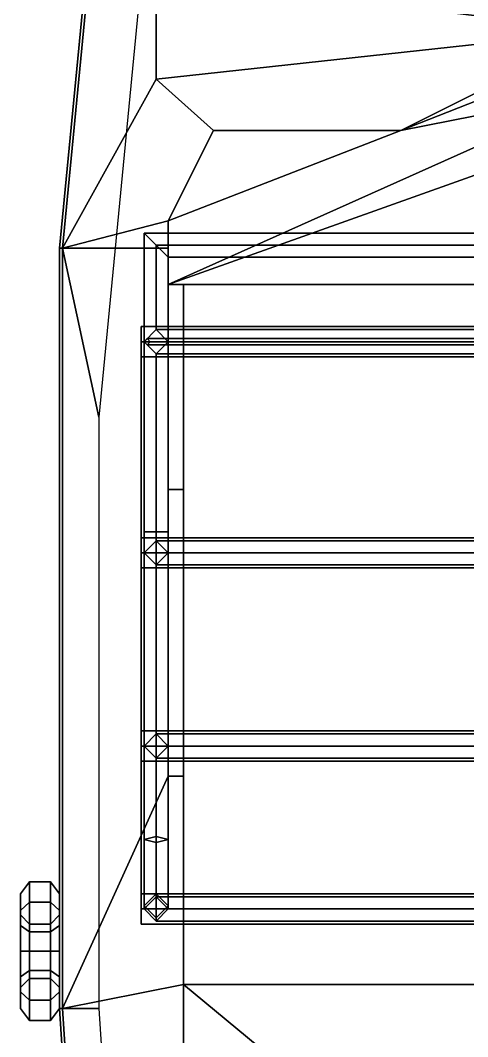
# Model space of a CAD drawing. Extents: x -1.94 to 1.94, y -4.85 to 4.88.
# Drawn here: x -1.94 to -0.459, y -1.603 to 1.765 of the extents above; entities that cross this region are included whole.
import ezdxf

# ---------------------------------------------------------------- set-up
doc = ezdxf.new("R2010")
doc.units = 0
doc.layers.get('0').update_dxf_attribs({"linetype": 'CONTINUOUS'})
for name, color, linetype in [('DECK', 3, 'CONTINUOUS'), ('TENT', 5, 'CONTINUOUS'), ('TIRES', 2, 'CONTINUOUS')]:
    doc.layers.add(name, color=color, linetype=linetype)

msp = doc.modelspace()

# ---------------------------------------------------------------- linework, layer by layer
for points in [[(-1.55, 1.8), (-1.68, 0.45), (-1.8, 1.01, 0.76), (-1.67, 2.36, 0.75)], [(-1.8, 1.01, 0.9), (-1.67, 2.36, 0.89), (-1.67, 2.36, 0.77), (-1.8, 1.01, 0.78)], [(1.53, 1.06, 1.59), (1.49, 1.02, 1.55), (-1.49, 1.02, 1.55), (-1.53, 1.06, 1.59)], [(1.49, 1.02, 1.63), (1.53, 1.06, 1.59), (-1.53, 1.06, 1.59), (-1.49, 1.02, 1.63)], [(-1.49, 0.74, 1.55), (-1.53, 0.7, 1.59), (-1.53, 1.06, 1.59), (-1.49, 1.02, 1.55)], [(-1.53, 0.7, 1.59), (-1.49, 0.74, 1.63), (-1.49, 1.02, 1.63), (-1.53, 1.06, 1.59)], [(1.49, 1.02, 1.55), (1.45, 0.98, 1.59), (-1.45, 0.98, 1.59), (-1.49, 1.02, 1.55)], [(1.45, 0.98, 1.59), (1.49, 1.02, 1.63), (-1.49, 1.02, 1.63), (-1.45, 0.98, 1.59)], [(-1.45, 0.7, 1.59), (-1.49, 0.74, 1.55), (-1.49, 1.02, 1.55), (-1.45, 0.98, 1.59)], [(-1.49, 0.74, 1.63), (-1.45, 0.7, 1.59), (-1.45, 0.98, 1.59), (-1.49, 1.02, 1.63)], [(-1.68, 0.45), (-1.68, -1.51), (-1.8, -1.51, 0.74), (-1.8, 1.01, 0.76)], [(-1.8, -1.51, 0.85), (-1.8, 1.01, 0.9), (-1.8, 1.01, 0.78), (-1.8, -1.51, 0.76)], [(-1.49, 0.74, 0.89), (-1.53, 0.7, 0.89), (-1.53, 0.7, 2.23), (-1.49, 0.74, 2.19)], [(-1.49, 0.74, 2.19), (-1.53, 0.7, 2.23), (0, 0.7, 2.3), (0, 0.74, 2.26)], [(-1.52, 0.71, 2.23), (-1.53, 0.7, 2.23), (0, 0.7, 2.7), (0, 0.71, 2.69)], [(-1.51, 0.7, 2.23), (-1.52, 0.71, 2.23), (0, 0.71, 2.69), (0, 0.7, 2.68)], [(-1.45, 0.7, 0.89), (-1.49, 0.74, 0.89), (-1.49, 0.74, 2.19), (-1.45, 0.7, 2.15)], [(-1.45, 0.7, 2.15), (-1.49, 0.74, 2.19), (0, 0.74, 2.26), (0, 0.7, 2.22)], [(-1.53, 0.7, 0.89), (-1.49, 0.66, 0.89), (-1.49, 0.66, 2.19), (-1.53, 0.7, 2.23)], [(-1.49, 0.07, 1.69), (-1.53, 0.07, 1.73), (-1.53, 0.7, 1.59), (-1.49, 0.66, 1.5589)], [(-1.53, 0.07, 1.73), (-1.49, 0.07, 1.77), (-1.49, 0.66, 1.6389), (-1.53, 0.7, 1.59)], [(-1.53, 0.7, 2.23), (-1.49, 0.66, 2.19), (0, 0.66, 2.26), (0, 0.7, 2.3)], [(-1.53, 0.7, 2.23), (-1.52, 0.69, 2.23), (0, 0.69, 2.69), (0, 0.7, 2.7)], [(-1.52, 0.69, 2.23), (-1.51, 0.7, 2.23), (0, 0.7, 2.68), (0, 0.69, 2.69)], [(-1.49, 0.66, 0.89), (-1.45, 0.7, 0.89), (-1.45, 0.7, 2.15), (-1.49, 0.66, 2.19)], [(-1.45, 0.07, 1.73), (-1.49, 0.07, 1.69), (-1.49, 0.66, 1.5589), (-1.45, 0.7, 1.59)], [(-1.49, 0.07, 1.77), (-1.45, 0.07, 1.73), (-1.45, 0.7, 1.59), (-1.49, 0.66, 1.6389)], [(-1.49, 0.66, 2.19), (-1.45, 0.7, 2.15), (0, 0.7, 2.22), (0, 0.66, 2.26)], [(-1.49, -0.96, 1.69), (-1.53, -0.95, 1.73), (-1.53, 0.07, 1.73), (-1.49, 0.07, 1.69)], [(-1.53, -0.95, 1.73), (-1.49, -0.94, 1.77), (-1.49, 0.07, 1.77), (-1.53, 0.07, 1.73)], [(-1.45, -0.95, 1.73), (-1.49, -0.96, 1.69), (-1.49, 0.07, 1.69), (-1.45, 0.07, 1.73)], [(-1.49, -0.94, 1.77), (-1.45, -0.95, 1.73), (-1.45, 0.07, 1.73), (-1.49, 0.07, 1.77)], [(-1.49, 0.04, 0.88), (-1.53, 0, 0.87), (-1.53, 0, 2.23), (-1.49, 0.04, 2.19)], [(-1.49, 0.04, 2.19), (-1.53, 0, 2.23), (0, 0, 2.3), (0, 0.04, 2.26)], [(-1.45, 0, 0.87), (-1.49, 0.04, 0.88), (-1.49, 0.04, 2.19), (-1.45, 0, 2.15)], [(-1.45, 0, 2.15), (-1.49, 0.04, 2.19), (0, 0.04, 2.26), (0, 0, 2.22)], [(-1.53, 0, 0.87), (-1.49, -0.04, 0.87), (-1.49, -0.04, 2.19), (-1.53, 0, 2.23)], [(-1.53, 0, 2.23), (-1.49, -0.04, 2.19), (0, -0.04, 2.26), (0, 0, 2.3)], [(-1.49, -0.04, 0.87), (-1.45, 0, 0.87), (-1.45, 0, 2.15), (-1.49, -0.04, 2.19)], [(-1.49, -0.04, 2.19), (-1.45, 0, 2.15), (0, 0, 2.22), (0, -0.04, 2.26)], [(-1.49, -0.6, 0.86), (-1.53, -0.64, 0.86), (-1.53, -0.64, 2.23), (-1.49, -0.6, 2.19)], [(-1.49, -0.6, 2.19), (-1.53, -0.64, 2.23), (0, -0.64, 2.3), (0, -0.6, 2.26)], [(-1.45, -0.64, 0.86), (-1.49, -0.6, 0.86), (-1.49, -0.6, 2.19), (-1.45, -0.64, 2.15)], [(-1.45, -0.64, 2.15), (-1.49, -0.6, 2.19), (0, -0.6, 2.26), (0, -0.64, 2.22)], [(-1.53, -0.64, 0.86), (-1.49, -0.68, 0.86), (-1.49, -0.68, 2.19), (-1.53, -0.64, 2.23)], [(-1.53, -0.64, 2.23), (-1.49, -0.68, 2.19), (0, -0.68, 2.26), (0, -0.64, 2.3)], [(-1.49, -0.68, 0.86), (-1.45, -0.64, 0.86), (-1.45, -0.64, 2.15), (-1.49, -0.68, 2.19)], [(-1.49, -0.68, 2.19), (-1.45, -0.64, 2.15), (0, -0.64, 2.22), (0, -0.68, 2.26)], [(-1.53, -1.17, 1.9), (-1.49, -1.13, 1.9), (-1.49, -0.94, 1.77), (-1.53, -0.95, 1.73)], [(-1.49, -1.13, 1.9), (-1.45, -1.17, 1.9), (-1.45, -0.95, 1.73), (-1.49, -0.94, 1.77)], [(-1.49, -1.21, 1.9), (-1.53, -1.17, 1.9), (-1.53, -0.95, 1.73), (-1.49, -0.96, 1.69)], [(-1.45, -1.17, 1.9), (-1.49, -1.21, 1.9), (-1.49, -0.96, 1.69), (-1.45, -0.95, 1.73)], [(-1.53, -1.18, 2.23), (-1.49, -1.14, 2.19), (-1.49, -1.13, 1.9), (-1.53, -1.17, 1.9)], [(-1.49, -1.14, 2.19), (-1.53, -1.18, 2.23), (0, -1.18, 2.3), (0, -1.14, 2.26)], [(-1.49, -1.14, 2.19), (-1.45, -1.18, 2.15), (-1.45, -1.17, 1.9), (-1.49, -1.13, 1.9)], [(-1.45, -1.18, 2.15), (-1.49, -1.14, 2.19), (0, -1.14, 2.26), (0, -1.18, 2.22)], [(-1.49, -1.22, 2.19), (-1.53, -1.18, 2.23), (-1.53, -1.17, 1.9), (-1.49, -1.21, 1.9)], [(-1.45, -1.18, 2.15), (-1.49, -1.22, 2.19), (-1.49, -1.21, 1.9), (-1.45, -1.17, 1.9)], [(-1.53, -1.18, 2.23), (-1.49, -1.22, 2.19), (0, -1.22, 2.26), (0, -1.18, 2.3)], [(-1.49, -1.22, 2.19), (-1.45, -1.18, 2.15), (0, -1.18, 2.22), (0, -1.22, 2.26)], [(-1.68, -1.51), (-1.59, -2.9), (-1.71, -2.9, 0.71), (-1.8, -1.51, 0.74)], [(-1.71, -2.9, 0.83), (-1.8, -1.51, 0.85), (-1.8, -1.51, 0.76), (-1.71, -2.9, 0.73)]]:
    msp.add_3dface(points)
at = {"layer": 'DECK'}
for points in [[(-1.67, 2.36, 0.77), (-1.68, 2.36, 0.76), (-1.81, 1.01, 0.77), (-1.8, 1.01, 0.78)], [(-1.68, 2.36, 0.76), (-1.67, 2.36, 0.75), (-1.8, 1.01, 0.76), (-1.81, 1.01, 0.77)], [(-1.49, 1.57, 0.8959), (-1.49, 1.91, 0.8933), (-1.67, 2.36, 0.89), (-1.8, 1.01, 0.9)], [(-1.49, 1.57, 0.69), (-1.49, 1.91, 0.69), (-1.49, 1.91, 0.8933), (-1.49, 1.57, 0.8959)], [(-1.49, 1.57, 0.69), (-0.02, 1.73, 0.69), (-1.49, 1.91, 0.69)], [(-0.02, 1.73, 0.69), (0.02, 1.73, 0.69), (1.49, 1.91, 0.69), (-1.49, 1.91, 0.69)], [(-0.68, 1.4, 0.69), (-0.02, 1.73, 0.69), (-1.49, 1.57, 0.69), (-1.3, 1.4, 0.69)], [(-0.02, 1.73, 0.69), (-0.68, 1.4, 0.69), (-0.68, 1.4, 0.8971), (-0.02, 1.66, 0.9)], [(-0.02, 1.53, 1.28), (-0.02, 1.66, 0.9), (-0.68, 1.4, 0.8971)], [(-1.3, 1.4, 0.8971), (-1.49, 1.57, 0.8959), (-1.8, 1.01, 0.9), (-1.45, 1.1, 0.8993)], [(-1.3, 1.4, 0.69), (-1.49, 1.57, 0.69), (-1.49, 1.57, 0.8959), (-1.3, 1.4, 0.8971)], [(-0.68, 1.4, 0.8971), (-1.45, 1.1, 0.8993), (-1.45, 0.89, 1.28), (-0.02, 1.53, 1.28)], [(-0.02, 1.53, 1.28), (-1.45, 0.89, 1.28), (-1.45, 0.89, 1.58), (-0.02, 1.4, 1.43)], [(-0.02, 1.4, 1.43), (-1.45, 0.89, 1.58), (1.45, 0.89, 1.58), (0.02, 1.4, 1.43)], [(-1.45, 1.1, 0.8993), (-1.45, 1.1, 0.8993), (-0.68, 1.4, 0.8971), (-1.3, 1.4, 0.8971)], [(-1.3, 1.4, 0.8971), (-0.68, 1.4, 0.8971), (-0.68, 1.4, 0.69), (-1.3, 1.4, 0.69)], [(-1.45, 1.1, 0.8993), (-1.8, 1.01, 0.9), (-1.8, 1.01, 0.9), (-1.45, 1.01, 0.9)], [(-1.45, 1.1, 0.8993), (-1.45, 1.01, 0.9), (-1.45, 0.89, 1.28)], [(-1.8, 1.01, 0.78), (-1.81, 1.01, 0.77), (-1.81, -1.51, 0.75), (-1.8, -1.51, 0.76)], [(-1.81, 1.01, 0.77), (-1.8, 1.01, 0.76), (-1.8, -1.51, 0.74), (-1.81, -1.51, 0.75)], [(-1.45, -0.74, 0.8653), (-1.45, 1.01, 0.9), (-1.8, 1.01, 0.9), (-1.8, -1.51, 0.85)], [(-1.45, 1.01, 0.9), (-1.45, -0.74, 0.8653), (-1.45, -0.74, 1.76), (-1.45, 0.89, 1.28)], [(-1.45, 0.89, 1.58), (-1.45, 0.21, 1.76), (-1.4, 0.21, 1.76), (-1.4, 0.89, 1.58)], [(-1.45, 0.89, 1.28), (-1.45, -0.74, 1.76), (-1.45, 0.21, 1.76), (-1.45, 0.89, 1.58)], [(-1.4, 0.89, 0.46), (-1.4, -1.43, 0.46), (1.4, -1.43, 0.46), (1.4, 0.89, 0.46)], [(-1.4, 0.89, 1.58), (-1.4, 0.89, 0.46), (1.4, 0.89, 0.46), (1.4, 0.89, 1.58)], [(-1.4, 0.89, 0.46), (-1.4, -0.74, 0.8653), (-1.4, -1.43, 0.8516), (-1.4, -1.43, 0.46)], [(-1.4, 0.89, 1.58), (-1.4, 0.21, 1.76), (-1.4, -0.74, 0.8653), (-1.4, 0.89, 0.46)], [(-1.45, 0.21, 1.76), (-1.45, -0.74, 1.76), (-1.4, -0.74, 1.76), (-1.4, 0.21, 1.76)], [(-1.4, 0.21, 1.76), (-1.4, -0.74, 1.76), (-1.4, -0.74, 0.8653)], [(-1.45, -0.74, 0.8653), (-1.8, -1.51, 0.85), (-1.4, -1.43, 0.8516), (-1.4, -0.74, 0.8653)], [(-1.45, -0.74, 1.76), (-1.45, -0.74, 0.8653), (-1.4, -0.74, 0.8653), (-1.4, -0.74, 1.76)], [(-1.8, -1.51, 0.85), (-1.71, -2.9, 0.83), (-1.4, -2.9, 0.83), (-1.4, -1.43, 0.8516)], [(-1.4, -1.43, 0.46), (-1.4, -1.43, 0.8516), (1.4, -1.43, 0.8516), (1.4, -1.43, 0.46)], [(-1.4, -1.43, 0.8516), (-1.4, -2.9, 0.83), (-0.52, -2.82, 0.8312), (-0.52, -2.16, 0.8406)], [(-1.4, -1.43, 0.8516), (-0.52, -2.16, 0.8406), (0.52, -2.16, 0.8406), (1.4, -1.43, 0.8516)], [(-1.8, -1.51, 0.76), (-1.81, -1.51, 0.75), (-1.72, -2.9, 0.72), (-1.71, -2.9, 0.73)], [(-1.81, -1.51, 0.75), (-1.8, -1.51, 0.74), (-1.71, -2.9, 0.71), (-1.72, -2.9, 0.72)]]:
    msp.add_3dface(points, dxfattribs=at)
at = {"layer": 'TENT'}
for points in [[(-1.54, 0.75, 2.2), (-1.54, 0.7, 2.24), (0, 0.7, 2.31), (0, 0.75, 2.27)], [(-1.54, 0.75, 2.13), (-1.54, 0, 2.13), (-1.54, 0.05, 2.2), (-1.54, 0.65, 2.2)], [(-1.54, 0.75, 2.13), (-1.54, 0.65, 2.2), (-1.54, 0.7, 2.24), (-1.54, 0.75, 2.2)], [(-1.54, 0.75, 2.13), (-1.54, 0.75, 2.2), (1.54, 0.75, 2.2), (1.54, 0.75, 2.13)], [(-1.54, 0.75, 2.2), (0, 0.75, 2.27), (0, 0.75, 2.27), (1.54, 0.75, 2.2)], [(-1.54, 0.7, 2.24), (-1.54, 0.65, 2.2), (0, 0.65, 2.27), (0, 0.7, 2.31)], [(-1.54, 0.65, 2.2), (-1.54, 0.05, 2.2), (0, 0.05, 2.27), (0, 0.65, 2.27)], [(-1.54, 0.05, 2.2), (-1.54, 0, 2.24), (0, 0, 2.31), (0, 0.05, 2.27)], [(-1.54, 0, 2.13), (-1.54, -0.05, 2.2), (-1.54, 0, 2.24), (-1.54, 0.05, 2.2)], [(-1.54, 0, 2.24), (-1.54, -0.05, 2.2), (0, -0.05, 2.27), (0, 0, 2.31)], [(-1.54, 0, 2.13), (-1.54, -0.64, 2.13), (-1.54, -0.59, 2.2), (-1.54, -0.05, 2.2)], [(-1.54, -0.05, 2.2), (-1.54, -0.59, 2.2), (0, -0.59, 2.27), (0, -0.05, 2.27)], [(-1.54, -0.59, 2.2), (-1.54, -0.64, 2.24), (0, -0.64, 2.31), (0, -0.59, 2.27)], [(-1.54, -0.64, 2.13), (-1.54, -0.69, 2.2), (-1.54, -0.64, 2.24), (-1.54, -0.59, 2.2)], [(-1.54, -0.64, 2.24), (-1.54, -0.69, 2.2), (0, -0.69, 2.27), (0, -0.64, 2.31)], [(-1.54, -0.64, 2.13), (-1.54, -1.23, 2.13), (-1.54, -1.13, 2.2), (-1.54, -0.69, 2.2)], [(-1.54, -0.69, 2.2), (-1.54, -1.13, 2.2), (0, -1.13, 2.27), (0, -0.69, 2.27)], [(-1.54, -1.13, 2.2), (-1.54, -1.18, 2.24), (0, -1.18, 2.31), (0, -1.13, 2.27)], [(-1.54, -1.23, 2.13), (-1.54, -1.23, 2.2), (-1.54, -1.18, 2.24), (-1.54, -1.13, 2.2)], [(-1.54, -1.18, 2.24), (-1.54, -1.23, 2.2), (0, -1.23, 2.27), (0, -1.18, 2.31)], [(-1.54, -1.23, 2.2), (-1.54, -1.23, 2.13), (1.54, -1.23, 2.13), (1.54, -1.23, 2.2)], [(0, -1.23, 2.27), (-1.54, -1.23, 2.2), (1.54, -1.23, 2.2), (0, -1.23, 2.27)]]:
    msp.add_3dface(points, dxfattribs=at)
at = {"layer": 'TIRES'}
for points in [[(-1.91, -1.1574, 0.8626), (-1.91, -1.09, 0.7), (-1.94, -1.13, 0.7), (-1.94, -1.1856, 0.8344)], [(-1.91, -1.09, 0.7), (-1.91, -1.1574, 0.5374), (-1.94, -1.1856, 0.5656), (-1.94, -1.13, 0.7)], [(-1.84, -1.1574, 0.8626), (-1.84, -1.09, 0.7), (-1.91, -1.09, 0.7), (-1.91, -1.1574, 0.8626)], [(-1.84, -1.09, 0.7), (-1.84, -1.1574, 0.5374), (-1.91, -1.1574, 0.5374), (-1.91, -1.09, 0.7)], [(-1.84, -1.09, 0.7), (-1.84, -1.1574, 0.8626), (-1.81, -1.1856, 0.8344), (-1.81, -1.13, 0.7)], [(-1.84, -1.1574, 0.5374), (-1.84, -1.09, 0.7), (-1.81, -1.13, 0.7), (-1.81, -1.1856, 0.5656)], [(-1.94, -1.1856, 0.8344), (-1.94, -1.13, 0.7), (-1.94, -1.2, 0.7), (-1.94, -1.2351, 0.7849)], [(-1.94, -1.13, 0.7), (-1.94, -1.1856, 0.5656), (-1.94, -1.2351, 0.6151), (-1.94, -1.2, 0.7)], [(-1.81, -1.13, 0.7), (-1.81, -1.1856, 0.8344), (-1.81, -1.2351, 0.7849), (-1.81, -1.2, 0.7)], [(-1.81, -1.1856, 0.5656), (-1.81, -1.13, 0.7), (-1.81, -1.2, 0.7), (-1.81, -1.2351, 0.6151)], [(-1.91, -1.32, 0.93), (-1.91, -1.1574, 0.8626), (-1.94, -1.1856, 0.8344), (-1.94, -1.32, 0.89)], [(-1.91, -1.1574, 0.5374), (-1.91, -1.32, 0.47), (-1.94, -1.32, 0.51), (-1.94, -1.1856, 0.5656)], [(-1.84, -1.32, 0.93), (-1.84, -1.1574, 0.8626), (-1.91, -1.1574, 0.8626), (-1.91, -1.32, 0.93)], [(-1.84, -1.1574, 0.5374), (-1.84, -1.32, 0.47), (-1.91, -1.32, 0.47), (-1.91, -1.1574, 0.5374)], [(-1.84, -1.32, 0.47), (-1.84, -1.1574, 0.5374), (-1.81, -1.1856, 0.5656), (-1.81, -1.32, 0.51)], [(-1.84, -1.1574, 0.8626), (-1.84, -1.32, 0.93), (-1.81, -1.32, 0.89), (-1.81, -1.1856, 0.8344)], [(-1.94, -1.32, 0.89), (-1.94, -1.1856, 0.8344), (-1.94, -1.2351, 0.7849), (-1.94, -1.32, 0.82)], [(-1.94, -1.1856, 0.5656), (-1.94, -1.32, 0.51), (-1.94, -1.32, 0.58), (-1.94, -1.2351, 0.6151)], [(-1.91, -1.23, 0.7), (-1.91, -1.2564, 0.7636), (-1.94, -1.2351, 0.7849), (-1.94, -1.2, 0.7)], [(-1.91, -1.2564, 0.6364), (-1.91, -1.23, 0.7), (-1.94, -1.2, 0.7), (-1.94, -1.2351, 0.6151)], [(-1.84, -1.2564, 0.7636), (-1.84, -1.23, 0.7), (-1.81, -1.2, 0.7), (-1.81, -1.2351, 0.7849)], [(-1.84, -1.23, 0.7), (-1.84, -1.2564, 0.6364), (-1.81, -1.2351, 0.6151), (-1.81, -1.2, 0.7)], [(-1.81, -1.32, 0.51), (-1.81, -1.1856, 0.5656), (-1.81, -1.2351, 0.6151), (-1.81, -1.32, 0.58)], [(-1.81, -1.1856, 0.8344), (-1.81, -1.32, 0.89), (-1.81, -1.32, 0.82), (-1.81, -1.2351, 0.7849)], [(-1.91, -1.2564, 0.7636), (-1.91, -1.32, 0.79), (-1.94, -1.32, 0.82), (-1.94, -1.2351, 0.7849)], [(-1.91, -1.32, 0.61), (-1.91, -1.2564, 0.6364), (-1.94, -1.2351, 0.6151), (-1.94, -1.32, 0.58)], [(-1.84, -1.23, 0.7), (-1.84, -1.2564, 0.7636), (-1.91, -1.2564, 0.7636), (-1.91, -1.23, 0.7)], [(-1.84, -1.2564, 0.6364), (-1.84, -1.23, 0.7), (-1.91, -1.23, 0.7), (-1.91, -1.2564, 0.6364)], [(-1.84, -1.2564, 0.6364), (-1.84, -1.32, 0.61), (-1.81, -1.32, 0.58), (-1.81, -1.2351, 0.6151)], [(-1.84, -1.32, 0.79), (-1.84, -1.2564, 0.7636), (-1.81, -1.2351, 0.7849), (-1.81, -1.32, 0.82)], [(-1.84, -1.2564, 0.7636), (-1.84, -1.32, 0.79), (-1.91, -1.32, 0.79), (-1.91, -1.2564, 0.7636)], [(-1.84, -1.32, 0.61), (-1.84, -1.2564, 0.6364), (-1.91, -1.2564, 0.6364), (-1.91, -1.32, 0.61)], [(-1.91, -1.32, 0.79), (-1.91, -1.3836, 0.7636), (-1.94, -1.4049, 0.7849), (-1.94, -1.32, 0.82)], [(-1.91, -1.3836, 0.6364), (-1.91, -1.32, 0.61), (-1.94, -1.32, 0.58), (-1.94, -1.4049, 0.6151)], [(-1.91, -1.4826, 0.8626), (-1.91, -1.32, 0.93), (-1.94, -1.32, 0.89), (-1.94, -1.4544, 0.8344)], [(-1.91, -1.32, 0.47), (-1.91, -1.4826, 0.5374), (-1.94, -1.4544, 0.5656), (-1.94, -1.32, 0.51)], [(-1.94, -1.4544, 0.8344), (-1.94, -1.32, 0.89), (-1.94, -1.32, 0.82), (-1.94, -1.4049, 0.7849)], [(-1.94, -1.32, 0.51), (-1.94, -1.4544, 0.5656), (-1.94, -1.4049, 0.6151), (-1.94, -1.32, 0.58)], [(-1.84, -1.32, 0.79), (-1.84, -1.3836, 0.7636), (-1.91, -1.3836, 0.7636), (-1.91, -1.32, 0.79)], [(-1.84, -1.3836, 0.6364), (-1.84, -1.32, 0.61), (-1.91, -1.32, 0.61), (-1.91, -1.3836, 0.6364)], [(-1.84, -1.4826, 0.8626), (-1.84, -1.32, 0.93), (-1.91, -1.32, 0.93), (-1.91, -1.4826, 0.8626)], [(-1.84, -1.32, 0.47), (-1.84, -1.4826, 0.5374), (-1.91, -1.4826, 0.5374), (-1.91, -1.32, 0.47)], [(-1.84, -1.4826, 0.5374), (-1.84, -1.32, 0.47), (-1.81, -1.32, 0.51), (-1.81, -1.4544, 0.5656)], [(-1.84, -1.32, 0.61), (-1.84, -1.3836, 0.6364), (-1.81, -1.4049, 0.6151), (-1.81, -1.32, 0.58)], [(-1.84, -1.32, 0.93), (-1.84, -1.4826, 0.8626), (-1.81, -1.4544, 0.8344), (-1.81, -1.32, 0.89)], [(-1.84, -1.3836, 0.7636), (-1.84, -1.32, 0.79), (-1.81, -1.32, 0.82), (-1.81, -1.4049, 0.7849)], [(-1.81, -1.4544, 0.5656), (-1.81, -1.32, 0.51), (-1.81, -1.32, 0.58), (-1.81, -1.4049, 0.6151)], [(-1.81, -1.32, 0.89), (-1.81, -1.4544, 0.8344), (-1.81, -1.4049, 0.7849), (-1.81, -1.32, 0.82)], [(-1.91, -1.3836, 0.7636), (-1.91, -1.41, 0.7), (-1.94, -1.44, 0.7), (-1.94, -1.4049, 0.7849)], [(-1.91, -1.41, 0.7), (-1.91, -1.3836, 0.6364), (-1.94, -1.4049, 0.6151), (-1.94, -1.44, 0.7)], [(-1.94, -1.4544, 0.5656), (-1.94, -1.51, 0.7), (-1.94, -1.44, 0.7), (-1.94, -1.4049, 0.6151)], [(-1.94, -1.51, 0.7), (-1.94, -1.4544, 0.8344), (-1.94, -1.4049, 0.7849), (-1.94, -1.44, 0.7)], [(-1.84, -1.3836, 0.7636), (-1.84, -1.41, 0.7), (-1.91, -1.41, 0.7), (-1.91, -1.3836, 0.7636)], [(-1.84, -1.41, 0.7), (-1.84, -1.3836, 0.6364), (-1.91, -1.3836, 0.6364), (-1.91, -1.41, 0.7)], [(-1.84, -1.41, 0.7), (-1.84, -1.3836, 0.7636), (-1.81, -1.4049, 0.7849), (-1.81, -1.44, 0.7)], [(-1.84, -1.3836, 0.6364), (-1.84, -1.41, 0.7), (-1.81, -1.44, 0.7), (-1.81, -1.4049, 0.6151)], [(-1.81, -1.4544, 0.8344), (-1.81, -1.51, 0.7), (-1.81, -1.44, 0.7), (-1.81, -1.4049, 0.7849)], [(-1.81, -1.51, 0.7), (-1.81, -1.4544, 0.5656), (-1.81, -1.4049, 0.6151), (-1.81, -1.44, 0.7)], [(-1.91, -1.55, 0.7), (-1.91, -1.4826, 0.8626), (-1.94, -1.4544, 0.8344), (-1.94, -1.51, 0.7)], [(-1.91, -1.4826, 0.5374), (-1.91, -1.55, 0.7), (-1.94, -1.51, 0.7), (-1.94, -1.4544, 0.5656)], [(-1.84, -1.4826, 0.8626), (-1.84, -1.55, 0.7), (-1.81, -1.51, 0.7), (-1.81, -1.4544, 0.8344)], [(-1.84, -1.55, 0.7), (-1.84, -1.4826, 0.5374), (-1.81, -1.4544, 0.5656), (-1.81, -1.51, 0.7)], [(-1.84, -1.55, 0.7), (-1.84, -1.4826, 0.8626), (-1.91, -1.4826, 0.8626), (-1.91, -1.55, 0.7)], [(-1.84, -1.4826, 0.5374), (-1.84, -1.55, 0.7), (-1.91, -1.55, 0.7), (-1.91, -1.4826, 0.5374)]]:
    msp.add_3dface(points, dxfattribs=at)

doc.saveas('drawing.dxf')
